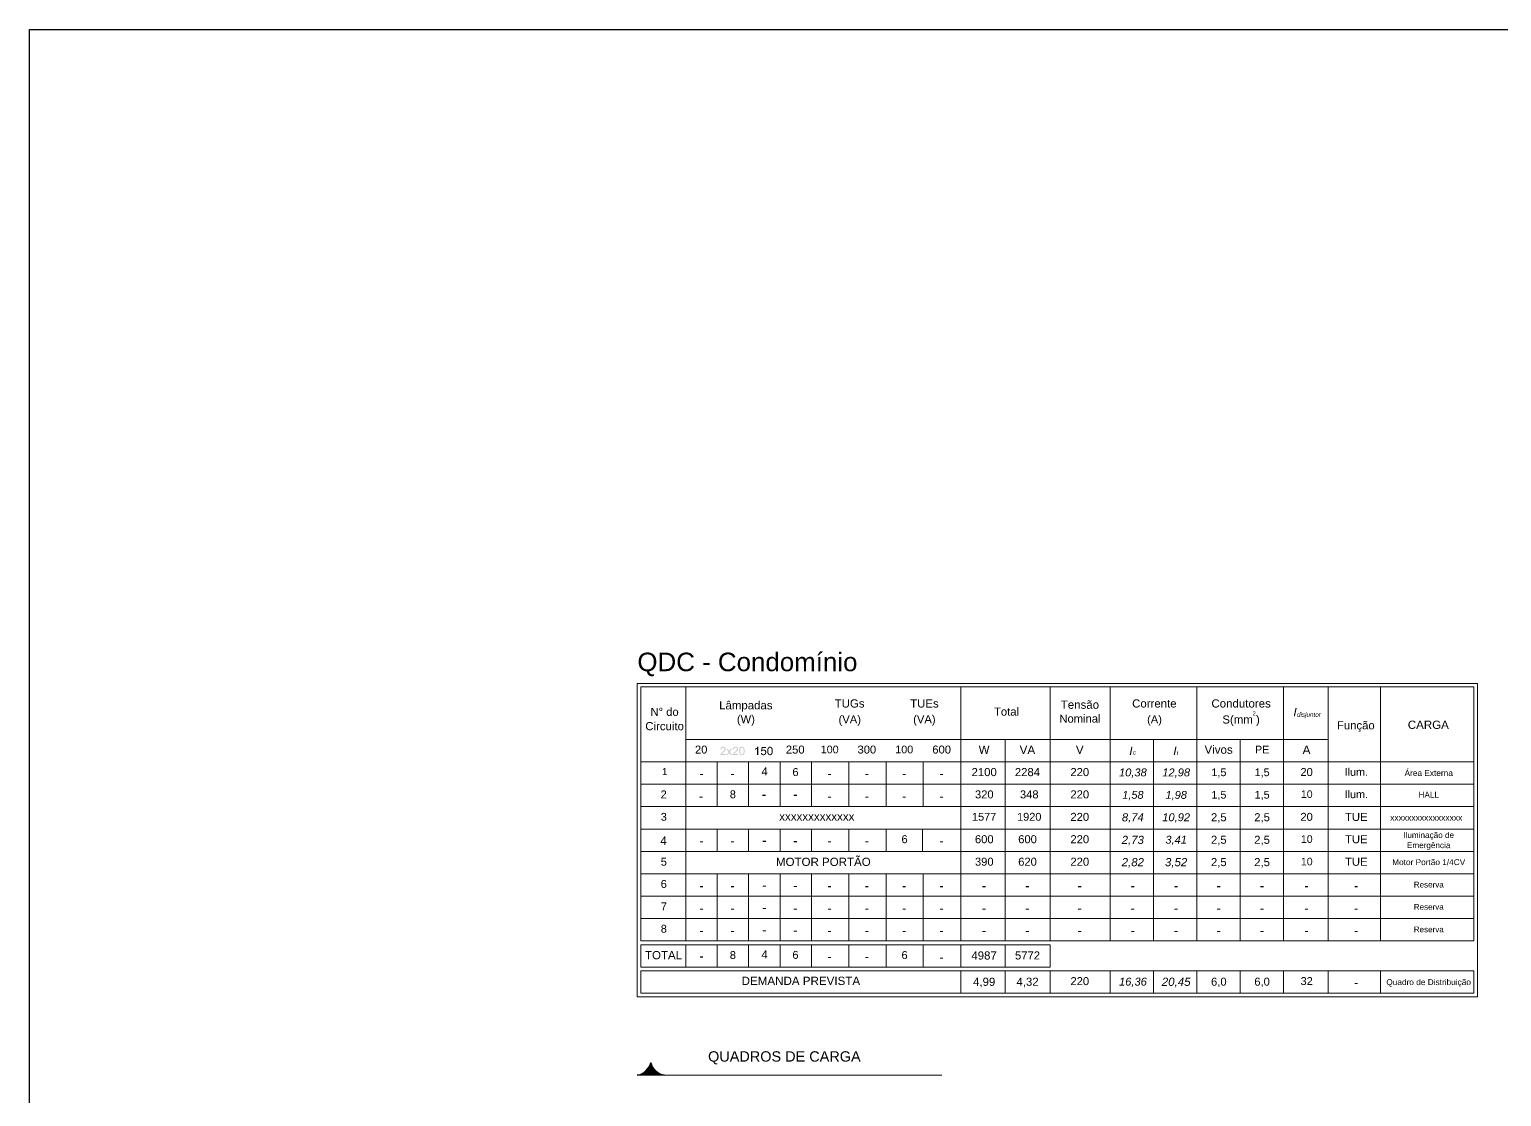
# Model space of a CAD drawing. Header units: millimetres. Extents: x 40 to 176, y -32 to 59.
# Drawn here: x 40.12 to 71.01, y 36.8 to 59.19 of the extents above; entities that cross this region are included whole.
import ezdxf
from ezdxf.enums import TextEntityAlignment as Align

# ---------------------------------------------------------------- set-up
doc = ezdxf.new("R2010")
doc.units = ezdxf.units.MM
doc.layers.get('0').update_dxf_attribs({"lineweight": 30})
doc.layers.add('11 - Quadro de cargas', color=7, linetype='Continuous', lineweight=30)
doc.styles.add('Arial0', font='arial.ttf', dxfattribs={"height": 3.14658})
doc.styles.add('Arial2', font='ariali.ttf', dxfattribs={"oblique": 15, "height": 1.009692})
doc.styles.add('ariel 1.5', font='arial.ttf', dxfattribs={"height": 1.5})
doc.styles.add('ariel 2.5', font='arial.ttf', dxfattribs={"height": 2.5})
doc.styles.add('ariel 4', font='', dxfattribs={"height": 4})
doc.styles.get('ariel 4').set_extended_font_data('Arial Black')

# ---------------------------------------------------------------- blocks, each defined once
blk = doc.blocks.new('ISO-A1FRAME')
at = {"color": 5}
blk.add_lwpolyline([(-800, 277), (0, 277), (0, -277), (-800, -277)], close=True, dxfattribs=at)
for tag, height, style, p in [('COMPANY', 4, 'ariel 4', (-47.43, -227.76)), ('CLIENT1', 2.5, 'ariel 2.5', (-47.48, -240.73)), ('PROJECT1', 2.5, 'ariel 2.5', (-47.48, -248.81)), ('PROJECT2', 2.5, 'ariel 2.5', (-47.48, -252.63)), ('DRAWINGTITLE1', 2.5, 'ariel 2.5', (-47.48, -261.28)), ('DRAWINGTITLE2', 2.5, 'ariel 2.5', (-47.48, -264.97)), ('DRAWINGTITLE3', 2.5, 'ariel 2.5', (-47.48, -268.72)), ('AUTHOR', 1.5, 'ariel 1.5', (-88.17, -275.54)), ('CHECKER', 1.5, 'ariel 1.5', (-74.59, -275.58)), ('DATE', 1.5, 'ariel 1.5', (-56.89, -275.74)), ('DRAWINGNO.', 2.5, 'ariel 2.5', (-23.02, -275.65))]:
    blk.add_attdef(tag, text='', height=height, dxfattribs=dict(style=style)).set_placement(p, align=Align.CENTER)

msp = doc.modelspace()

# ---------------------------------------------------------------- hatches: boundary and pattern name
at = {"layer": '11 - Quadro de cargas', "true_color": 0x000007}
for points in [[(66.653, 44.775), (66.689, 44.951), (66.713, 44.951), (66.675, 44.775)], [(63.208, 43.964), (63.246, 44.14), (63.268, 44.14), (63.232, 43.964)], [(64.132, 43.964), (64.168, 44.14), (64.192, 44.14), (64.155, 43.964)], [(54.192, 43.545), (54.192, 43.566), (54.258, 43.566), (54.258, 43.545)], [(54.839, 43.545), (54.839, 43.566), (54.905, 43.566), (54.905, 43.545)], [(56.877, 43.545), (56.877, 43.566), (56.944, 43.566), (56.944, 43.545)], [(57.66, 43.545), (57.66, 43.566), (57.726, 43.566), (57.726, 43.545)], [(58.443, 43.545), (58.443, 43.566), (58.51, 43.566), (58.51, 43.545)], [(59.226, 43.545), (59.226, 43.566), (59.292, 43.566), (59.292, 43.545)], [(54.181, 43.073), (54.181, 43.094), (54.247, 43.094), (54.247, 43.073)], [(55.501, 43.108), (55.501, 43.13), (55.567, 43.13), (55.567, 43.108)], [(56.159, 43.108), (56.159, 43.13), (56.224, 43.13), (56.224, 43.108)], [(56.877, 43.073), (56.877, 43.094), (56.944, 43.094), (56.944, 43.073)], [(57.66, 43.073), (57.66, 43.094), (57.726, 43.094), (57.726, 43.073)], [(58.443, 43.073), (58.443, 43.094), (58.51, 43.094), (58.51, 43.073)], [(59.226, 43.073), (59.226, 43.094), (59.292, 43.094), (59.292, 43.073)], [(54.192, 42.133), (54.192, 42.154), (54.258, 42.154), (54.258, 42.133)], [(54.839, 42.133), (54.839, 42.154), (54.905, 42.154), (54.905, 42.133)], [(55.508, 42.142), (55.508, 42.165), (55.574, 42.165), (55.574, 42.142)], [(56.159, 42.135), (56.159, 42.158), (56.224, 42.158), (56.224, 42.135)], [(56.877, 42.133), (56.877, 42.154), (56.944, 42.154), (56.944, 42.133)], [(57.66, 42.133), (57.66, 42.154), (57.726, 42.154), (57.726, 42.133)], [(59.226, 42.133), (59.226, 42.154), (59.292, 42.154), (59.292, 42.133)], [(54.192, 41.191), (54.192, 41.214), (54.258, 41.214), (54.258, 41.191)], [(54.839, 41.191), (54.839, 41.214), (54.905, 41.214), (54.905, 41.191)], [(55.508, 41.202), (55.508, 41.225), (55.574, 41.225), (55.574, 41.202)], [(56.159, 41.195), (56.159, 41.216), (56.224, 41.216), (56.224, 41.195)], [(56.877, 41.191), (56.877, 41.214), (56.944, 41.214), (56.944, 41.191)], [(57.66, 41.191), (57.66, 41.214), (57.726, 41.214), (57.726, 41.191)], [(58.443, 41.191), (58.443, 41.214), (58.51, 41.214), (58.51, 41.191)], [(59.226, 41.191), (59.226, 41.214), (59.292, 41.214), (59.292, 41.191)], [(60.12, 41.191), (60.12, 41.214), (60.186, 41.214), (60.186, 41.191)], [(61.028, 41.191), (61.028, 41.214), (61.095, 41.214), (61.095, 41.191)], [(62.126, 41.191), (62.126, 41.214), (62.193, 41.214), (62.193, 41.191)], [(63.238, 41.191), (63.243, 41.214), (63.309, 41.214), (63.305, 41.191)], [(64.147, 41.191), (64.151, 41.214), (64.217, 41.214), (64.213, 41.191)], [(65.044, 41.191), (65.044, 41.214), (65.111, 41.214), (65.111, 41.191)], [(65.952, 41.191), (65.952, 41.214), (66.019, 41.214), (66.019, 41.191)], [(66.886, 41.191), (66.886, 41.214), (66.952, 41.214), (66.952, 41.191)], [(67.929, 41.191), (67.929, 41.214), (67.996, 41.214), (67.996, 41.191)], [(54.192, 40.723), (54.192, 40.744), (54.258, 40.744), (54.258, 40.723)], [(54.839, 40.723), (54.839, 40.744), (54.905, 40.744), (54.905, 40.723)], [(55.508, 40.734), (55.508, 40.755), (55.574, 40.755), (55.574, 40.734)], [(56.159, 40.723), (56.159, 40.744), (56.224, 40.744), (56.224, 40.723)], [(56.877, 40.723), (56.877, 40.744), (56.944, 40.744), (56.944, 40.723)], [(57.66, 40.723), (57.66, 40.744), (57.726, 40.744), (57.726, 40.723)], [(58.443, 40.723), (58.443, 40.744), (58.51, 40.744), (58.51, 40.723)], [(59.226, 40.723), (59.226, 40.744), (59.292, 40.744), (59.292, 40.723)], [(60.12, 40.723), (60.12, 40.744), (60.186, 40.744), (60.186, 40.723)], [(61.028, 40.723), (61.028, 40.744), (61.095, 40.744), (61.095, 40.723)], [(62.126, 40.723), (62.126, 40.744), (62.193, 40.744), (62.193, 40.723)], [(63.238, 40.723), (63.243, 40.744), (63.309, 40.744), (63.305, 40.723)], [(64.147, 40.723), (64.151, 40.744), (64.217, 40.744), (64.213, 40.723)], [(65.044, 40.723), (65.044, 40.744), (65.111, 40.744), (65.111, 40.723)], [(65.952, 40.723), (65.952, 40.744), (66.019, 40.744), (66.019, 40.723)], [(66.886, 40.723), (66.886, 40.744), (66.952, 40.744), (66.952, 40.723)], [(67.929, 40.723), (67.929, 40.744), (67.996, 40.744), (67.996, 40.723)], [(54.192, 40.251), (54.192, 40.274), (54.258, 40.274), (54.258, 40.251)], [(54.839, 40.251), (54.839, 40.274), (54.905, 40.274), (54.905, 40.251)], [(55.508, 40.262), (55.508, 40.283), (55.574, 40.283), (55.574, 40.262)], [(56.159, 40.255), (56.159, 40.276), (56.224, 40.276), (56.224, 40.255)], [(56.877, 40.251), (56.877, 40.274), (56.944, 40.274), (56.944, 40.251)], [(57.66, 40.251), (57.66, 40.274), (57.726, 40.274), (57.726, 40.251)], [(58.443, 40.251), (58.443, 40.274), (58.51, 40.274), (58.51, 40.251)], [(59.226, 40.251), (59.226, 40.274), (59.292, 40.274), (59.292, 40.251)], [(60.12, 40.251), (60.12, 40.274), (60.186, 40.274), (60.186, 40.251)], [(61.028, 40.251), (61.028, 40.274), (61.095, 40.274), (61.095, 40.251)], [(62.126, 40.251), (62.126, 40.274), (62.193, 40.274), (62.193, 40.251)], [(63.238, 40.251), (63.243, 40.274), (63.309, 40.274), (63.305, 40.251)], [(64.147, 40.251), (64.151, 40.274), (64.217, 40.274), (64.213, 40.251)], [(65.044, 40.251), (65.044, 40.274), (65.111, 40.274), (65.111, 40.251)], [(65.952, 40.251), (65.952, 40.274), (66.019, 40.274), (66.019, 40.251)], [(66.886, 40.251), (66.886, 40.274), (66.952, 40.274), (66.952, 40.251)], [(67.929, 40.251), (67.929, 40.274), (67.996, 40.274), (67.996, 40.251)], [(54.192, 39.715), (54.192, 39.737), (54.258, 39.737), (54.258, 39.715)], [(56.877, 39.704), (56.877, 39.726), (56.944, 39.726), (56.944, 39.704)], [(57.66, 39.704), (57.66, 39.726), (57.726, 39.726), (57.726, 39.704)], [(59.226, 39.694), (59.226, 39.715), (59.292, 39.715), (59.292, 39.694)], [(67.929, 39.157), (67.929, 39.178), (67.996, 39.178), (67.996, 39.157)]]:
    msp.add_hatch(color=7, dxfattribs=at).paths.add_polyline_path(points)
h = msp.add_hatch(color=7, dxfattribs=at)
edge = h.paths.add_edge_path()
edge.add_line((54.733, 43.985), (54.733, 43.964))
edge.add_line((54.733, 43.964), (54.617, 43.964))
edge.add_spline(control_points=[(54.617, 43.964), (54.617, 43.969), (54.617, 43.974), (54.62, 43.979), (54.62, 43.979), (54.622, 43.986), (54.627, 43.994), (54.634, 44.001), (54.634, 44.001), (54.641, 44.01), (54.649, 44.018), (54.662, 44.028), (54.662, 44.028), (54.681, 44.045), (54.694, 44.057), (54.701, 44.066), (54.701, 44.066), (54.708, 44.075), (54.71, 44.084), (54.71, 44.092), (54.71, 44.092), (54.71, 44.101), (54.708, 44.108), (54.701, 44.113), (54.701, 44.113), (54.695, 44.119), (54.687, 44.122), (54.677, 44.122), (54.677, 44.122), (54.667, 44.122), (54.659, 44.119), (54.653, 44.113), (54.653, 44.113), (54.646, 44.106), (54.643, 44.098), (54.643, 44.087)], knot_values=[0, 0, 0, 0, 0.027778, 0.027778, 0.027778, 0.027778, 0.055556, 0.055556, 0.055556, 0.055556, 0.083333, 0.083333, 0.083333, 0.083333, 0.111111, 0.111111, 0.111111, 0.111111, 0.138889, 0.138889, 0.138889, 0.138889, 0.166667, 0.166667, 0.166667, 0.166667, 0.194444, 0.194444, 0.194444, 0.194444, 0.222222, 0.222222, 0.222222, 0.222222, 1, 1, 1, 1], degree=3, periodic=0)
edge.add_line((54.643, 44.087), (54.621, 44.089))
edge.add_spline(control_points=[(54.621, 44.089), (54.622, 44.106), (54.628, 44.119), (54.638, 44.127), (54.638, 44.127), (54.648, 44.136), (54.662, 44.14), (54.678, 44.14), (54.678, 44.14), (54.695, 44.14), (54.708, 44.136), (54.717, 44.126), (54.717, 44.126), (54.727, 44.116), (54.733, 44.105), (54.733, 44.091), (54.733, 44.091), (54.733, 44.084), (54.731, 44.077), (54.729, 44.07), (54.729, 44.07), (54.726, 44.064), (54.72, 44.056), (54.715, 44.049), (54.715, 44.049), (54.708, 44.042), (54.696, 44.031), (54.681, 44.018), (54.681, 44.018), (54.667, 44.007), (54.66, 44), (54.656, 43.996), (54.656, 43.996), (54.652, 43.992), (54.649, 43.989), (54.646, 43.985)], knot_values=[0, 0, 0, 0, 0.027778, 0.027778, 0.027778, 0.027778, 0.055556, 0.055556, 0.055556, 0.055556, 0.083333, 0.083333, 0.083333, 0.083333, 0.111111, 0.111111, 0.111111, 0.111111, 0.138889, 0.138889, 0.138889, 0.138889, 0.166667, 0.166667, 0.166667, 0.166667, 0.194444, 0.194444, 0.194444, 0.194444, 0.222222, 0.222222, 0.222222, 0.222222, 1, 1, 1, 1], degree=3, periodic=0)
edge.add_line((54.646, 43.985), (54.733, 43.985))
edge = h.paths.add_edge_path()
edge.add_line((54.748, 43.964), (54.794, 44.029))
edge.add_line((54.794, 44.029), (54.751, 44.091))
edge.add_line((54.751, 44.091), (54.777, 44.091))
edge.add_line((54.777, 44.091), (54.797, 44.062))
edge.add_spline(control_points=[(54.797, 44.062), (54.801, 44.056), (54.804, 44.05), (54.807, 44.046), (54.807, 44.046), (54.81, 44.052), (54.812, 44.057), (54.817, 44.062)], knot_values=[0, 0, 0, 0, 0.125, 0.125, 0.125, 0.125, 1, 1, 1, 1], degree=3, periodic=0)
edge.add_line((54.817, 44.062), (54.838, 44.091))
edge.add_line((54.838, 44.091), (54.863, 44.091))
edge.add_line((54.863, 44.091), (54.819, 44.031))
edge.add_line((54.819, 44.031), (54.867, 43.964))
edge.add_line((54.867, 43.964), (54.84, 43.964))
edge.add_line((54.84, 43.964), (54.814, 44.003))
edge.add_line((54.814, 44.003), (54.807, 44.014))
edge.add_line((54.807, 44.014), (54.773, 43.964))
edge.add_line((54.773, 43.964), (54.748, 43.964))
edge = h.paths.add_edge_path()
edge.add_line((54.991, 43.985), (54.991, 43.964))
edge.add_line((54.991, 43.964), (54.875, 43.964))
edge.add_spline(control_points=[(54.875, 43.964), (54.875, 43.969), (54.877, 43.974), (54.878, 43.979), (54.878, 43.979), (54.881, 43.986), (54.886, 43.994), (54.892, 44.001), (54.892, 44.001), (54.899, 44.01), (54.909, 44.018), (54.921, 44.028), (54.921, 44.028), (54.939, 44.045), (54.952, 44.057), (54.959, 44.066), (54.959, 44.066), (54.966, 44.075), (54.969, 44.084), (54.969, 44.092), (54.969, 44.092), (54.969, 44.101), (54.966, 44.108), (54.96, 44.113), (54.96, 44.113), (54.953, 44.119), (54.946, 44.122), (54.937, 44.122), (54.937, 44.122), (54.926, 44.122), (54.917, 44.119), (54.912, 44.113), (54.912, 44.113), (54.905, 44.106), (54.902, 44.098), (54.902, 44.087)], knot_values=[0, 0, 0, 0, 0.027778, 0.027778, 0.027778, 0.027778, 0.055556, 0.055556, 0.055556, 0.055556, 0.083333, 0.083333, 0.083333, 0.083333, 0.111111, 0.111111, 0.111111, 0.111111, 0.138889, 0.138889, 0.138889, 0.138889, 0.166667, 0.166667, 0.166667, 0.166667, 0.194444, 0.194444, 0.194444, 0.194444, 0.222222, 0.222222, 0.222222, 0.222222, 1, 1, 1, 1], degree=3, periodic=0)
edge.add_line((54.902, 44.087), (54.879, 44.089))
edge.add_spline(control_points=[(54.879, 44.089), (54.881, 44.106), (54.886, 44.119), (54.898, 44.127), (54.898, 44.127), (54.907, 44.136), (54.92, 44.14), (54.937, 44.14), (54.937, 44.14), (54.953, 44.14), (54.967, 44.136), (54.977, 44.126), (54.977, 44.126), (54.987, 44.116), (54.991, 44.105), (54.991, 44.091), (54.991, 44.091), (54.991, 44.084), (54.99, 44.077), (54.987, 44.07), (54.987, 44.07), (54.984, 44.064), (54.98, 44.056), (54.973, 44.049), (54.973, 44.049), (54.966, 44.042), (54.955, 44.031), (54.939, 44.018), (54.939, 44.018), (54.927, 44.007), (54.919, 44), (54.914, 43.996), (54.914, 43.996), (54.912, 43.992), (54.909, 43.989), (54.906, 43.985)], knot_values=[0, 0, 0, 0, 0.027778, 0.027778, 0.027778, 0.027778, 0.055556, 0.055556, 0.055556, 0.055556, 0.083333, 0.083333, 0.083333, 0.083333, 0.111111, 0.111111, 0.111111, 0.111111, 0.138889, 0.138889, 0.138889, 0.138889, 0.166667, 0.166667, 0.166667, 0.166667, 0.194444, 0.194444, 0.194444, 0.194444, 0.222222, 0.222222, 0.222222, 0.222222, 1, 1, 1, 1], degree=3, periodic=0)
edge.add_line((54.906, 43.985), (54.991, 43.985))
edge = h.paths.add_edge_path()
edge.add_spline(control_points=[(55.015, 44.05), (55.015, 44.071), (55.016, 44.088), (55.022, 44.101), (55.022, 44.101), (55.026, 44.113), (55.032, 44.123), (55.04, 44.13), (55.04, 44.13), (55.048, 44.137), (55.06, 44.14), (55.072, 44.14), (55.072, 44.14), (55.082, 44.14), (55.09, 44.138), (55.097, 44.134), (55.097, 44.134), (55.104, 44.13), (55.11, 44.124), (55.114, 44.117), (55.114, 44.117), (55.12, 44.11), (55.122, 44.102), (55.125, 44.092), (55.125, 44.092), (55.128, 44.081), (55.129, 44.067), (55.129, 44.05), (55.129, 44.05), (55.129, 44.029), (55.127, 44.013), (55.122, 44), (55.122, 44), (55.118, 43.987), (55.113, 43.978), (55.104, 43.971), (55.104, 43.971), (55.096, 43.964), (55.085, 43.961), (55.072, 43.961), (55.072, 43.961), (55.055, 43.961), (55.041, 43.967), (55.032, 43.979), (55.032, 43.979), (55.02, 43.993), (55.015, 44.017), (55.015, 44.05)], knot_values=[0, 0, 0, 0, 0.020833, 0.020833, 0.020833, 0.020833, 0.041667, 0.041667, 0.041667, 0.041667, 0.0625, 0.0625, 0.0625, 0.0625, 0.083333, 0.083333, 0.083333, 0.083333, 0.104167, 0.104167, 0.104167, 0.104167, 0.125, 0.125, 0.125, 0.125, 0.145833, 0.145833, 0.145833, 0.145833, 0.166667, 0.166667, 0.166667, 0.166667, 0.1875, 0.1875, 0.1875, 0.1875, 0.208333, 0.208333, 0.208333, 0.208333, 0.229167, 0.229167, 0.229167, 0.229167, 1, 1, 1, 1], degree=3, periodic=0)
edge = h.paths.add_edge_path()
edge.add_spline(control_points=[(55.037, 44.05), (55.037, 44.021), (55.04, 44.003), (55.047, 43.993), (55.047, 43.993), (55.054, 43.983), (55.062, 43.979), (55.072, 43.979), (55.072, 43.979), (55.082, 43.979), (55.09, 43.983), (55.097, 43.993), (55.097, 43.993), (55.104, 44.003), (55.107, 44.021), (55.107, 44.05), (55.107, 44.05), (55.107, 44.08), (55.104, 44.098), (55.097, 44.108), (55.097, 44.108), (55.09, 44.117), (55.082, 44.122), (55.072, 44.122), (55.072, 44.122), (55.062, 44.122), (55.054, 44.117), (55.048, 44.109), (55.048, 44.109), (55.04, 44.099), (55.037, 44.08), (55.037, 44.05)], knot_values=[0, 0, 0, 0, 0.03125, 0.03125, 0.03125, 0.03125, 0.0625, 0.0625, 0.0625, 0.0625, 0.09375, 0.09375, 0.09375, 0.09375, 0.125, 0.125, 0.125, 0.125, 0.15625, 0.15625, 0.15625, 0.15625, 0.1875, 0.1875, 0.1875, 0.1875, 0.21875, 0.21875, 0.21875, 0.21875, 1, 1, 1, 1], degree=3, periodic=0)
h = msp.add_hatch(color=7, dxfattribs=at)
edge = h.paths.add_edge_path()
edge.add_line((55.413, 43.964), (55.391, 43.964))
edge.add_line((55.391, 43.964), (55.391, 44.101))
edge.add_spline(control_points=[(55.391, 44.101), (55.385, 44.096), (55.378, 44.091), (55.37, 44.087), (55.37, 44.087), (55.361, 44.081), (55.354, 44.077), (55.347, 44.075)], knot_values=[0, 0, 0, 0, 0.125, 0.125, 0.125, 0.125, 1, 1, 1, 1], degree=3, periodic=0)
edge.add_line((55.347, 44.075), (55.347, 44.096))
edge.add_spline(control_points=[(55.347, 44.096), (55.36, 44.102), (55.37, 44.109), (55.379, 44.116), (55.379, 44.116), (55.388, 44.124), (55.395, 44.133), (55.399, 44.14)], knot_values=[0, 0, 0, 0, 0.125, 0.125, 0.125, 0.125, 1, 1, 1, 1], degree=3, periodic=0)
edge.add_line((55.399, 44.14), (55.413, 44.14))
edge.add_line((55.413, 44.14), (55.413, 43.964))
edge = h.paths.add_edge_path()
edge.add_line((55.467, 44.01), (55.49, 44.011))
edge.add_spline(control_points=[(55.49, 44.011), (55.491, 44), (55.495, 43.992), (55.502, 43.986), (55.502, 43.986), (55.508, 43.982), (55.515, 43.979), (55.523, 43.979), (55.523, 43.979), (55.534, 43.979), (55.543, 43.982), (55.55, 43.99), (55.55, 43.99), (55.557, 43.999), (55.561, 44.008), (55.561, 44.021), (55.561, 44.021), (55.561, 44.034), (55.557, 44.043), (55.551, 44.05), (55.551, 44.05), (55.544, 44.057), (55.534, 44.062), (55.523, 44.062), (55.523, 44.062), (55.516, 44.062), (55.511, 44.06), (55.505, 44.056), (55.505, 44.056), (55.5, 44.053), (55.495, 44.049), (55.491, 44.045)], knot_values=[0, 0, 0, 0, 0.03125, 0.03125, 0.03125, 0.03125, 0.0625, 0.0625, 0.0625, 0.0625, 0.09375, 0.09375, 0.09375, 0.09375, 0.125, 0.125, 0.125, 0.125, 0.15625, 0.15625, 0.15625, 0.15625, 0.1875, 0.1875, 0.1875, 0.1875, 0.21875, 0.21875, 0.21875, 0.21875, 1, 1, 1, 1], degree=3, periodic=0)
edge.add_line((55.491, 44.045), (55.472, 44.046))
edge.add_line((55.472, 44.046), (55.488, 44.137))
edge.add_line((55.488, 44.137), (55.575, 44.137))
edge.add_line((55.575, 44.137), (55.575, 44.116))
edge.add_line((55.575, 44.116), (55.505, 44.116))
edge.add_line((55.505, 44.116), (55.495, 44.069))
edge.add_spline(control_points=[(55.495, 44.069), (55.507, 44.077), (55.518, 44.08), (55.529, 44.08), (55.529, 44.08), (55.544, 44.08), (55.557, 44.075), (55.568, 44.064), (55.568, 44.064), (55.579, 44.053), (55.583, 44.041), (55.583, 44.024), (55.583, 44.024), (55.583, 44.007), (55.579, 43.993), (55.569, 43.982), (55.569, 43.982), (55.558, 43.968), (55.543, 43.961), (55.523, 43.961), (55.523, 43.961), (55.508, 43.961), (55.495, 43.965), (55.484, 43.974), (55.484, 43.974), (55.474, 43.983), (55.469, 43.994), (55.467, 44.01)], knot_values=[0, 0, 0, 0, 0.035714, 0.035714, 0.035714, 0.035714, 0.071429, 0.071429, 0.071429, 0.071429, 0.107143, 0.107143, 0.107143, 0.107143, 0.142857, 0.142857, 0.142857, 0.142857, 0.178571, 0.178571, 0.178571, 0.178571, 0.214286, 0.214286, 0.214286, 0.214286, 1, 1, 1, 1], degree=3, periodic=0)
edge = h.paths.add_edge_path()
edge.add_spline(control_points=[(55.604, 44.05), (55.604, 44.071), (55.606, 44.088), (55.61, 44.101), (55.61, 44.101), (55.614, 44.113), (55.621, 44.123), (55.629, 44.13), (55.629, 44.13), (55.638, 44.137), (55.648, 44.14), (55.662, 44.14), (55.662, 44.14), (55.67, 44.14), (55.678, 44.138), (55.685, 44.134), (55.685, 44.134), (55.692, 44.13), (55.699, 44.124), (55.704, 44.117), (55.704, 44.117), (55.708, 44.11), (55.712, 44.102), (55.715, 44.092), (55.715, 44.092), (55.717, 44.081), (55.719, 44.067), (55.719, 44.05), (55.719, 44.05), (55.719, 44.029), (55.716, 44.013), (55.712, 44), (55.712, 44), (55.708, 43.987), (55.701, 43.978), (55.692, 43.971), (55.692, 43.971), (55.684, 43.964), (55.674, 43.961), (55.662, 43.961), (55.662, 43.961), (55.643, 43.961), (55.631, 43.967), (55.621, 43.979), (55.621, 43.979), (55.61, 43.993), (55.604, 44.017), (55.604, 44.05)], knot_values=[0, 0, 0, 0, 0.020833, 0.020833, 0.020833, 0.020833, 0.041667, 0.041667, 0.041667, 0.041667, 0.0625, 0.0625, 0.0625, 0.0625, 0.083333, 0.083333, 0.083333, 0.083333, 0.104167, 0.104167, 0.104167, 0.104167, 0.125, 0.125, 0.125, 0.125, 0.145833, 0.145833, 0.145833, 0.145833, 0.166667, 0.166667, 0.166667, 0.166667, 0.1875, 0.1875, 0.1875, 0.1875, 0.208333, 0.208333, 0.208333, 0.208333, 0.229167, 0.229167, 0.229167, 0.229167, 1, 1, 1, 1], degree=3, periodic=0)
edge = h.paths.add_edge_path()
edge.add_spline(control_points=[(55.625, 44.05), (55.625, 44.021), (55.629, 44.003), (55.636, 43.993), (55.636, 43.993), (55.643, 43.983), (55.652, 43.979), (55.662, 43.979), (55.662, 43.979), (55.671, 43.979), (55.68, 43.983), (55.685, 43.993), (55.685, 43.993), (55.692, 44.003), (55.697, 44.021), (55.697, 44.05), (55.697, 44.05), (55.697, 44.08), (55.692, 44.098), (55.685, 44.108), (55.685, 44.108), (55.68, 44.117), (55.671, 44.122), (55.66, 44.122), (55.66, 44.122), (55.65, 44.122), (55.643, 44.117), (55.636, 44.109), (55.636, 44.109), (55.629, 44.099), (55.625, 44.08), (55.625, 44.05)], knot_values=[0, 0, 0, 0, 0.03125, 0.03125, 0.03125, 0.03125, 0.0625, 0.0625, 0.0625, 0.0625, 0.09375, 0.09375, 0.09375, 0.09375, 0.125, 0.125, 0.125, 0.125, 0.15625, 0.15625, 0.15625, 0.15625, 0.1875, 0.1875, 0.1875, 0.1875, 0.21875, 0.21875, 0.21875, 0.21875, 1, 1, 1, 1], degree=3, periodic=0)
h = msp.add_hatch(color=7, dxfattribs=at)
edge = h.paths.add_edge_path()
edge.add_line((64.224, 43.974), (64.222, 43.964))
edge.add_spline(control_points=[(64.222, 43.964), (64.22, 43.962), (64.217, 43.962), (64.214, 43.962), (64.214, 43.962), (64.21, 43.962), (64.206, 43.964), (64.203, 43.967), (64.203, 43.967), (64.2, 43.968), (64.2, 43.969), (64.2, 43.974), (64.2, 43.974), (64.2, 43.975), (64.2, 43.978), (64.201, 43.983)], knot_values=[0, 0, 0, 0, 0.0625, 0.0625, 0.0625, 0.0625, 0.125, 0.125, 0.125, 0.125, 0.1875, 0.1875, 0.1875, 0.1875, 1, 1, 1, 1], degree=3, periodic=0)
edge.add_line((64.201, 43.983), (64.21, 44.022))
edge.add_line((64.21, 44.022), (64.2, 44.022))
edge.add_line((64.2, 44.022), (64.203, 44.032))
edge.add_line((64.203, 44.032), (64.211, 44.032))
edge.add_line((64.211, 44.032), (64.215, 44.049))
edge.add_line((64.215, 44.049), (64.228, 44.056))
edge.add_line((64.228, 44.056), (64.222, 44.032))
edge.add_line((64.222, 44.032), (64.235, 44.032))
edge.add_line((64.235, 44.032), (64.232, 44.022))
edge.add_line((64.232, 44.022), (64.221, 44.022))
edge.add_line((64.221, 44.022), (64.214, 43.985))
edge.add_spline(control_points=[(64.214, 43.985), (64.213, 43.981), (64.211, 43.978), (64.211, 43.976), (64.211, 43.976), (64.211, 43.975), (64.213, 43.974), (64.213, 43.974), (64.213, 43.974), (64.214, 43.972), (64.215, 43.972), (64.217, 43.972), (64.217, 43.972), (64.22, 43.972), (64.222, 43.972), (64.224, 43.974)], knot_values=[0, 0, 0, 0, 0.0625, 0.0625, 0.0625, 0.0625, 0.125, 0.125, 0.125, 0.125, 0.1875, 0.1875, 0.1875, 0.1875, 1, 1, 1, 1], degree=3, periodic=0)
h = msp.add_hatch(color=7, dxfattribs=at)
h.paths.add_polyline_path([(53.441, 42.08), (53.441, 42.121), (53.364, 42.121), (53.364, 42.141), (53.445, 42.256), (53.462, 42.256), (53.462, 42.141), (53.485, 42.141), (53.485, 42.121), (53.462, 42.121), (53.462, 42.08)])
h.paths.add_polyline_path([(53.441, 42.141), (53.441, 42.221), (53.386, 42.141)])
at = {"layer": '11 - Quadro de cargas', "true_color": 0x000005}
h = msp.add_hatch(color=5, dxfattribs=at)
h.paths.add_polyline_path([(53.214, 37.385), (53.1, 37.385), (53.262, 37.335)])
h.paths.add_polyline_path([(53.1, 37.385), (53.262, 37.335), (53.058, 37.335)])
h = msp.add_hatch(color=5, dxfattribs=at)
h.paths.add_polyline_path([(53.18, 37.442), (53.136, 37.442), (53.214, 37.385)])
h.paths.add_polyline_path([(53.136, 37.442), (53.214, 37.385), (53.1, 37.385)])
msp.add_hatch(color=5, dxfattribs=at).paths.add_polyline_path([(53.157, 37.507), (53.18, 37.442), (53.136, 37.442)])
h = msp.add_hatch(color=5, dxfattribs=at)
h.paths.add_polyline_path([(53.375, 37.263), (52.944, 37.263), (53.441, 37.245)])
h.paths.add_polyline_path([(52.944, 37.263), (53.441, 37.245), (52.875, 37.245)])
h = msp.add_hatch(color=5, dxfattribs=at)
h.paths.add_polyline_path([(53.315, 37.291), (53.004, 37.291), (53.375, 37.263)])
h.paths.add_polyline_path([(53.004, 37.291), (53.375, 37.263), (52.944, 37.263)])
h = msp.add_hatch(color=5, dxfattribs=at)
h.paths.add_polyline_path([(53.262, 37.335), (53.058, 37.335), (53.315, 37.291)])
h.paths.add_polyline_path([(53.058, 37.335), (53.315, 37.291), (53.004, 37.291)])

# ---------------------------------------------------------------- linework, layer by layer
at = {"layer": '11 - Quadro de cargas', "color": 7, "linetype": 'Continuous', "lineweight": 20, "true_color": 0x000007}
for points in [[(52.875, 45.469), (70.511, 45.469), (70.511, 38.887), (52.875, 38.887)], [(52.953, 45.394), (70.432, 45.394), (70.432, 40.063), (52.953, 40.063)], [(52.953, 39.515), (61.542, 39.515), (61.542, 39.984), (52.953, 39.984)], [(52.953, 38.965), (70.432, 38.965), (70.432, 39.437), (52.953, 39.437)]]:
    msp.add_lwpolyline(points, close=True, dxfattribs=at)
for points in [[(53.895, 45.394), (53.895, 41.003), (53.895, 41.003)], [(59.662, 45.394), (59.662, 41.003), (59.662, 41.003)], [(61.542, 45.394), (61.542, 41.003), (61.542, 41.003)], [(62.798, 45.394), (62.798, 41.003), (62.798, 41.003)], [(64.618, 45.394), (64.618, 41.003), (64.618, 41.003)], [(66.435, 45.394), (66.435, 41.003), (66.435, 41.003)], [(67.375, 45.394), (67.375, 41.003), (67.375, 41.003)], [(68.473, 45.394), (68.473, 41.032), (68.473, 41.032)], [(53.895, 44.293), (67.375, 44.293), (67.375, 44.293)], [(60.599, 44.293), (60.599, 43.352), (60.599, 43.352)], [(63.706, 44.293), (63.706, 43.352), (63.706, 43.352)], [(65.526, 44.293), (65.526, 43.352), (65.526, 43.352)], [(52.953, 43.824), (70.432, 43.824), (70.432, 43.824)], [(53.895, 43.824), (53.895, 43.352), (53.895, 43.352)], [(54.553, 42.884), (54.553, 43.824), (54.553, 43.824)], [(54.553, 43.824), (54.553, 43.352), (54.553, 43.352)], [(55.21, 42.884), (55.21, 43.824), (55.21, 43.824)], [(55.21, 43.824), (55.21, 43.356), (55.21, 43.356)], [(55.871, 42.884), (55.871, 43.824), (55.871, 43.824)], [(55.871, 43.824), (55.871, 43.356), (55.871, 43.356)], [(56.529, 42.884), (56.529, 43.824), (56.529, 43.824)], [(56.529, 43.824), (56.529, 43.352), (56.529, 43.352)], [(57.313, 42.884), (57.313, 43.824), (57.313, 43.824)], [(57.313, 43.824), (57.313, 43.352), (57.313, 43.352)], [(58.096, 42.884), (58.096, 43.824), (58.096, 43.824)], [(58.096, 43.824), (58.096, 43.352), (58.096, 43.352)], [(58.878, 42.884), (58.878, 43.824), (58.878, 43.824)], [(58.878, 43.824), (58.878, 43.352), (58.878, 43.352)], [(59.662, 43.824), (59.662, 43.352), (59.662, 43.352)], [(60.599, 43.824), (60.599, 41.003), (60.599, 41.003)], [(61.542, 43.824), (61.542, 43.352), (61.542, 43.352)], [(62.798, 43.824), (62.798, 43.352), (62.798, 43.352)], [(63.706, 43.824), (63.706, 41.003), (63.706, 41.003)], [(64.618, 43.824), (64.618, 43.352), (64.618, 43.352)], [(65.526, 43.824), (65.526, 41.003), (65.526, 41.003)], [(66.435, 43.824), (66.435, 43.352), (66.435, 43.352)], [(67.375, 43.824), (67.375, 43.352), (67.375, 43.352)], [(68.473, 43.824), (68.473, 43.352), (68.473, 43.352)], [(52.953, 43.352), (70.432, 43.352), (70.432, 43.352)], [(52.953, 42.884), (70.432, 42.884), (70.432, 42.884)], [(52.953, 42.412), (70.432, 42.412), (70.432, 42.412)], [(54.553, 42.412), (54.553, 41.944), (54.553, 41.944)], [(55.21, 42.412), (55.21, 41.944), (55.21, 41.944)], [(55.871, 42.412), (55.871, 41.944), (55.871, 41.944)], [(56.529, 42.412), (56.529, 41.944), (56.529, 41.944)], [(57.313, 42.412), (57.313, 41.944), (57.313, 41.944)], [(58.096, 42.412), (58.096, 41.944), (58.096, 41.944)], [(58.86, 42.412), (58.86, 41.944), (58.86, 41.944)], [(52.953, 41.944), (70.432, 41.944), (70.432, 41.944)], [(53.895, 41.944), (53.895, 41.472), (53.895, 41.472)], [(59.662, 41.944), (59.662, 41.472), (59.662, 41.472)], [(60.599, 41.944), (60.599, 41.472), (60.599, 41.472)], [(61.542, 41.944), (61.542, 41.472), (61.542, 41.472)], [(62.798, 41.944), (62.798, 41.472), (62.798, 41.472)], [(63.706, 41.944), (63.706, 41.472), (63.706, 41.472)], [(64.618, 41.944), (64.618, 41.472), (64.618, 41.472)], [(65.526, 41.944), (65.526, 41.472), (65.526, 41.472)], [(66.435, 41.944), (66.435, 41.472), (66.435, 41.472)], [(67.375, 41.944), (67.375, 41.472), (67.375, 41.472)], [(68.473, 41.944), (68.473, 41.472), (68.473, 41.472)], [(52.953, 41.472), (70.432, 41.472), (70.432, 41.472)], [(53.895, 41.472), (53.895, 41.003), (53.895, 41.003)], [(54.553, 41.472), (54.553, 41.003), (54.553, 41.003)], [(54.553, 41.472), (54.553, 41.003), (54.553, 41.003)], [(55.21, 41.475), (55.21, 41.003), (55.21, 41.003)], [(55.21, 41.472), (55.21, 41.003), (55.21, 41.003)], [(55.871, 41.475), (55.871, 41.003), (55.871, 41.003)], [(55.871, 41.475), (55.871, 41.003), (55.871, 41.003)], [(56.529, 41.472), (56.529, 41.003), (56.529, 41.003)], [(56.529, 41.472), (56.529, 41.003), (56.529, 41.003)], [(57.313, 41.472), (57.313, 41.003), (57.313, 41.003)], [(58.096, 41.472), (58.096, 41.003), (58.096, 41.003)], [(58.096, 41.472), (58.096, 41.003), (58.096, 41.003)], [(58.878, 41.472), (58.878, 41.003), (58.878, 41.003)], [(58.878, 41.472), (58.878, 41.003), (58.878, 41.003)], [(59.662, 41.472), (59.662, 41.003), (59.662, 41.003)], [(60.599, 41.472), (60.599, 41.003), (60.599, 41.003)], [(61.542, 41.472), (61.542, 41.003), (61.542, 41.003)], [(62.798, 41.472), (62.798, 41.003), (62.798, 41.003)], [(63.706, 41.472), (63.706, 41.003), (63.706, 41.003)], [(64.618, 41.472), (64.618, 41.003), (64.618, 41.003)], [(65.526, 41.472), (65.526, 41.003), (65.526, 41.003)], [(66.435, 41.472), (66.435, 41.003), (66.435, 41.003)], [(67.375, 41.472), (67.375, 41.003), (67.375, 41.003)], [(68.473, 41.472), (68.473, 41.003), (68.473, 41.003)], [(52.953, 41.003), (70.432, 41.003), (70.432, 41.003)], [(53.895, 41.003), (53.895, 40.531), (53.895, 40.531)], [(54.553, 41.003), (54.553, 40.531), (54.553, 40.531)], [(55.21, 41.003), (55.21, 40.535), (55.21, 40.535)], [(55.871, 41.003), (55.871, 40.535), (55.871, 40.535)], [(56.529, 41.003), (56.529, 40.531), (56.529, 40.531)], [(57.313, 41.003), (57.313, 40.531), (57.313, 40.531)], [(58.096, 41.003), (58.096, 40.531), (58.096, 40.531)], [(58.878, 41.003), (58.878, 40.531), (58.878, 40.531)], [(59.662, 41.003), (59.662, 40.531), (59.662, 40.531)], [(60.599, 41.003), (60.599, 40.531), (60.599, 40.531)], [(61.542, 41.003), (61.542, 40.531), (61.542, 40.531)], [(62.798, 41.003), (62.798, 40.531), (62.798, 40.531)], [(63.706, 41.003), (63.706, 40.531), (63.706, 40.531)], [(64.618, 41.003), (64.618, 40.531), (64.618, 40.531)], [(65.526, 41.003), (65.526, 40.531), (65.526, 40.531)], [(66.435, 41.003), (66.435, 40.531), (66.435, 40.531)], [(67.375, 41.003), (67.375, 40.531), (67.375, 40.531)], [(68.473, 41.003), (68.473, 40.531), (68.473, 40.531)], [(52.953, 40.531), (70.432, 40.531), (70.432, 40.531)], [(53.895, 40.531), (53.895, 40.063), (53.895, 40.063)], [(54.553, 40.531), (54.553, 40.063), (54.553, 40.063)], [(55.21, 40.535), (55.21, 40.063), (55.21, 40.063)], [(55.871, 40.535), (55.871, 40.063), (55.871, 40.063)], [(56.529, 40.531), (56.529, 40.063), (56.529, 40.063)], [(57.313, 40.531), (57.313, 40.063), (57.313, 40.063)], [(58.096, 40.531), (58.096, 40.063), (58.096, 40.063)], [(58.878, 40.531), (58.878, 40.063), (58.878, 40.063)], [(59.662, 40.531), (59.662, 40.063), (59.662, 40.063)], [(60.599, 40.531), (60.599, 40.063), (60.599, 40.063)], [(61.542, 40.531), (61.542, 40.063), (61.542, 40.063)], [(62.798, 40.531), (62.798, 40.063), (62.798, 40.063)], [(63.706, 40.531), (63.706, 40.063), (63.706, 40.063)], [(64.618, 40.531), (64.618, 40.063), (64.618, 40.063)], [(65.526, 40.531), (65.526, 40.063), (65.526, 40.063)], [(66.435, 40.531), (66.435, 40.063), (66.435, 40.063)], [(67.375, 40.531), (67.375, 40.063), (67.375, 40.063)], [(68.473, 40.531), (68.473, 40.063), (68.473, 40.063)], [(53.895, 39.984), (53.895, 39.515), (53.895, 39.515)], [(54.553, 39.984), (54.553, 39.515), (54.553, 39.515)], [(55.21, 39.984), (55.21, 39.515), (55.21, 39.515)], [(55.871, 39.984), (55.871, 39.515), (55.871, 39.515)], [(56.529, 39.984), (56.529, 39.515), (56.529, 39.515)], [(57.313, 39.984), (57.313, 39.515), (57.313, 39.515)], [(58.096, 39.984), (58.096, 39.515), (58.096, 39.515)], [(58.878, 39.984), (58.878, 39.515), (58.878, 39.515)], [(59.662, 39.973), (59.662, 39.505), (59.662, 39.505)], [(60.599, 39.973), (60.599, 39.505), (60.599, 39.505)], [(59.662, 39.437), (59.662, 38.965), (59.662, 38.965)], [(60.599, 39.437), (60.599, 38.965), (60.599, 38.965)], [(61.542, 39.437), (61.542, 38.965), (61.542, 38.965)], [(62.798, 39.437), (62.798, 38.965), (62.798, 38.965)], [(63.706, 39.437), (63.706, 38.965), (63.706, 38.965)], [(64.618, 39.437), (64.618, 38.965), (64.618, 38.965)], [(65.526, 39.437), (65.526, 38.965), (65.526, 38.965)], [(66.435, 39.437), (66.435, 38.965), (66.435, 38.965)], [(67.375, 39.437), (67.375, 38.965), (67.375, 38.965)], [(68.473, 39.433), (68.473, 38.965), (68.473, 38.965)]]:
    msp.add_lwpolyline(points, dxfattribs=at)
at = {"layer": '11 - Quadro de cargas', "color": 5, "linetype": 'Continuous', "lineweight": -2, "true_color": 0x000005}
for points in [[(53.1, 37.385), (53.262, 37.335), (53.058, 37.335)], [(53.136, 37.442), (53.214, 37.385), (53.1, 37.385)], [(53.214, 37.385), (53.1, 37.385), (53.262, 37.335)], [(53.157, 37.507), (53.18, 37.442), (53.136, 37.442)], [(53.18, 37.442), (53.136, 37.442), (53.214, 37.385)], [(52.944, 37.263), (53.441, 37.245), (52.875, 37.245)], [(53.004, 37.291), (53.375, 37.263), (52.944, 37.263)], [(53.375, 37.263), (52.944, 37.263), (53.441, 37.245)], [(53.058, 37.335), (53.315, 37.291), (53.004, 37.291)], [(53.315, 37.291), (53.004, 37.291), (53.375, 37.263)], [(53.262, 37.335), (53.058, 37.335), (53.315, 37.291)]]:
    msp.add_lwpolyline(points, close=True, dxfattribs=at)
at = {"layer": '11 - Quadro de cargas', "color": 5, "linetype": 'Continuous', "lineweight": 20, "true_color": 0x000005}
msp.add_lwpolyline([(52.875, 37.245), (59.268, 37.245), (59.268, 37.245)], dxfattribs=at)
for points in [[(52.878, 37.25), (53.015, 37.273), (53.125, 37.375), (53.159, 37.509)], [(53.16, 37.509), (53.194, 37.375), (53.304, 37.273), (53.441, 37.25)]]:
    msp.add_open_spline(points, degree=3, dxfattribs=at)

# ---------------------------------------------------------------- block references
at = {"xscale": 0.1653034188902056, "yscale": 0.1653034188902056, "zscale": 0.1653034188902056}
msp.add_blockref('ISO-A1FRAME', (172.363, 13.404), dxfattribs=at)

# ---------------------------------------------------------------- texts
at = {"layer": '11 - Quadro de cargas', "color": 6, "style": 'Arial0'}
msp.add_text('QDC - Condomínio', height=0.38883, dxfattribs=at).set_placement((52.878, 45.725))
at = {"layer": '11 - Quadro de cargas', "color": 7, "true_color": 0x000007}
for s, height, style, p in [('Lâmpadas', 0.1716, 'Arial0', (54.594, 44.924)), ('TUGs', 0.1719, 'Arial0', (57.018, 44.962)), ('TUEs', 0.1714, 'Arial0', (58.602, 44.962)), ('Tensão', 0.1725, 'Arial0', (61.763, 44.936)), ('Corrente', 0.1716, 'Arial0', (63.26, 44.962)), ('Condutores', 0.1726, 'Arial0', (64.924, 44.962)), ('N° do', 0.1682, 'Arial0', (53.154, 44.787)), ('(W)', 0.1679, 'Arial0', (54.967, 44.633)), ('(VA)', 0.1686, 'Arial0', (57.099, 44.628)), ('(VA)', 0.1686, 'Arial0', (58.665, 44.632)), ('Total', 0.169, 'Arial0', (60.362, 44.792)), ('Nominal', 0.1687, 'Arial0', (61.733, 44.646)), ('(A)', 0.1672, 'Arial0', (63.574, 44.63)), ('S(mm )', 0.1715, 'Arial0', (65.154, 44.625)), ('2', 0.0888, 'Arial0', (65.787, 44.792)), ('disjuntor', 0.0949, 'Arial2', (66.72, 44.767)), ('Circuito', 0.1713, 'Arial0', (53.044, 44.486)), ('Função', 0.1698, 'Arial0', (67.559, 44.504)), ('CARGA', 0.1733, 'Arial0', (69.045, 44.514)), ('20', 0.1671, 'Arial0', (54.087, 43.996)), ('250', 0.169, 'Arial0', (55.993, 43.995)), ('100', 0.1615, 'Arial0', (56.725, 44.001)), ('300', 0.1675, 'Arial0', (57.498, 43.996)), ('100', 0.1615, 'Arial0', (58.29, 44.001)), ('600', 0.168, 'Arial0', (59.067, 43.996)), ('W', 0.173, 'Arial0', (60.04, 43.99)), ('VA', 0.1755, 'Arial0', (60.899, 43.987)), ('V', 0.174, 'Arial0', (62.08, 43.988)), ('c', 0.0904, 'Arial2', (63.277, 43.976)), ('Vivos', 0.1728, 'Arial0', (64.78, 43.992)), ('PE', 0.1623, 'Arial0', (65.838, 43.999)), ('A', 0.176, 'Arial0', (66.838, 43.987)), ('1', 0.148, 'Arial0', (53.392, 43.543)), ('4', 0.168, 'Arial0', (55.481, 43.537)), ('6', 0.166, 'Arial0', (56.131, 43.525)), ('2100', 0.17, 'Arial0', (59.891, 43.522)), ('2284', 0.17, 'Arial0', (60.799, 43.522)), ('220', 0.1685, 'Arial0', (61.965, 43.523)), ('10,38', 0.1664, 'Arial2', (62.985, 43.517)), ('12,98', 0.1668, 'Arial2', (63.893, 43.517)), ('1,5', 0.1622, 'Arial0', (64.924, 43.522)), ('1,5', 0.1622, 'Arial0', (65.831, 43.522)), ('20', 0.1665, 'Arial0', (66.792, 43.525)), ('Ilum.', 0.1622, 'Arial0', (67.72, 43.529)), ('Área Externa', 0.12439, 'Arial0', (68.977, 43.526)), ('2', 0.166, 'Arial0', (53.365, 43.055)), ('8', 0.165, 'Arial0', (54.817, 43.058)), ('320', 0.1677, 'Arial0', (59.962, 43.055)), ('348', 0.1677, 'Arial0', (60.906, 43.055)), ('220', 0.1685, 'Arial0', (61.965, 43.055)), ('1,58', 0.1649, 'Arial2', (63.052, 43.047)), ('1,98', 0.1653, 'Arial2', (63.96, 43.046)), ('1,5', 0.1622, 'Arial0', (64.924, 43.05)), ('1,5', 0.1622, 'Arial0', (65.831, 43.05)), ('10', 0.1587, 'Arial0', (66.801, 43.064)), ('Ilum.', 0.162, 'Arial0', (67.72, 43.06)), ('HALL', 0.1232, 'Arial0', (69.27, 43.07)), ('3', 0.165, 'Arial0', (53.368, 42.586)), ('xxxxxxxxxxxxx', 0.1738, 'Arial0', (55.854, 42.589)), ('1577', 0.1643, 'Arial0', (59.899, 42.587)), ('1920', 0.1643, 'Arial0', (60.846, 42.587)), ('220', 0.1685, 'Arial0', (61.965, 42.583)), ('8,74', 0.1689, 'Arial2', (63.045, 42.574)), ('10,92', 0.1666, 'Arial2', (63.893, 42.576)), ('2,5', 0.1688, 'Arial0', (64.915, 42.575)), ('2,5', 0.1693, 'Arial0', (65.823, 42.575)), ('20', 0.1665, 'Arial0', (66.792, 42.585)), ('TUE', 0.1696, 'Arial0', (67.727, 42.582)), ('xxxxxxxxxxxxxxxxx', 0.12759, 'Arial0', (68.675, 42.587)), ('Iluminação de', 0.12258, 'Arial0', (68.95, 42.224)), ('6', 0.167, 'Arial0', (58.42, 42.115)), ('600', 0.1682, 'Arial0', (59.961, 42.114)), ('600', 0.1682, 'Arial0', (60.869, 42.114)), ('220', 0.1687, 'Arial0', (61.965, 42.114)), ('2,73', 0.1715, 'Arial2', (63.041, 42.099)), ('3,41', 0.1659, 'Arial2', (63.958, 42.105)), ('2,5', 0.1688, 'Arial0', (64.915, 42.103)), ('2,5', 0.1693, 'Arial0', (65.823, 42.102)), ('10', 0.1591, 'Arial0', (66.801, 42.122)), ('TUE', 0.1698, 'Arial0', (67.727, 42.113)), ('Emergência', 0.1226, 'Arial0', (69.026, 42.011)), ('5', 0.166, 'Arial0', (53.368, 41.643)), ('MOTOR PORTÃO', 0.17307, 'Arial0', (55.786, 41.637)), ('390', 0.1677, 'Arial0', (59.962, 41.643)), ('620', 0.1682, 'Arial0', (60.869, 41.642)), ('220', 0.1687, 'Arial0', (61.965, 41.642)), ('2,82', 0.1719, 'Arial2', (63.041, 41.631)), ('3,52', 0.1719, 'Arial2', (63.949, 41.631)), ('2,5', 0.1691, 'Arial0', (64.915, 41.634)), ('2,5', 0.1696, 'Arial0', (65.823, 41.633)), ('10', 0.1591, 'Arial0', (66.801, 41.65)), ('TUE', 0.1698, 'Arial0', (67.727, 41.641)), ('Motor Portão 1/4CV', 0.12423, 'Arial0', (68.717, 41.655)), ('6', 0.166, 'Arial0', (53.367, 41.176)), ('Reserva', 0.1212, 'Arial0', (69.17, 41.185)), ('7', 0.165, 'Arial0', (53.37, 40.707)), ('Reserva', 0.1212, 'Arial0', (69.17, 40.718)), ('8', 0.166, 'Arial0', (53.368, 40.236)), ('Reserva', 0.1212, 'Arial0', (69.17, 40.245)), ('TOTAL', 0.1724, 'Arial0', (53.038, 39.679)), ('8', 0.166, 'Arial0', (54.817, 39.684)), ('4', 0.169, 'Arial0', (55.481, 39.695)), ('6', 0.166, 'Arial0', (56.131, 39.688)), ('6', 0.167, 'Arial0', (58.42, 39.684)), ('4987', 0.1713, 'Arial0', (59.887, 39.673)), ('5772', 0.1689, 'Arial0', (60.802, 39.675)), ('DEMANDA PREVISTA', 0.17417, 'Arial0', (55.065, 39.139)), ('4,99', 0.1714, 'Arial0', (59.922, 39.121)), ('4,32', 0.1705, 'Arial0', (60.834, 39.122)), ('220', 0.1685, 'Arial0', (61.965, 39.136)), ('16,36', 0.1668, 'Arial2', (62.985, 39.126)), ('20,45', 0.1728, 'Arial2', (63.882, 39.12)), ('6,0', 0.1678, 'Arial0', (64.917, 39.125)), ('6,0', 0.1678, 'Arial0', (65.824, 39.125)), ('32', 0.1647, 'Arial0', (66.795, 39.139)), ('Quadro de Distribuição', 0.12435, 'Arial0', (68.594, 39.137)), ('QUADROS DE CARGA', 0.21716, 'Arial0', (54.361, 37.531))]:
    msp.add_text(s, height=height, dxfattribs=dict(at, style=style)).set_placement(p)

doc.saveas('drawing.dxf')
